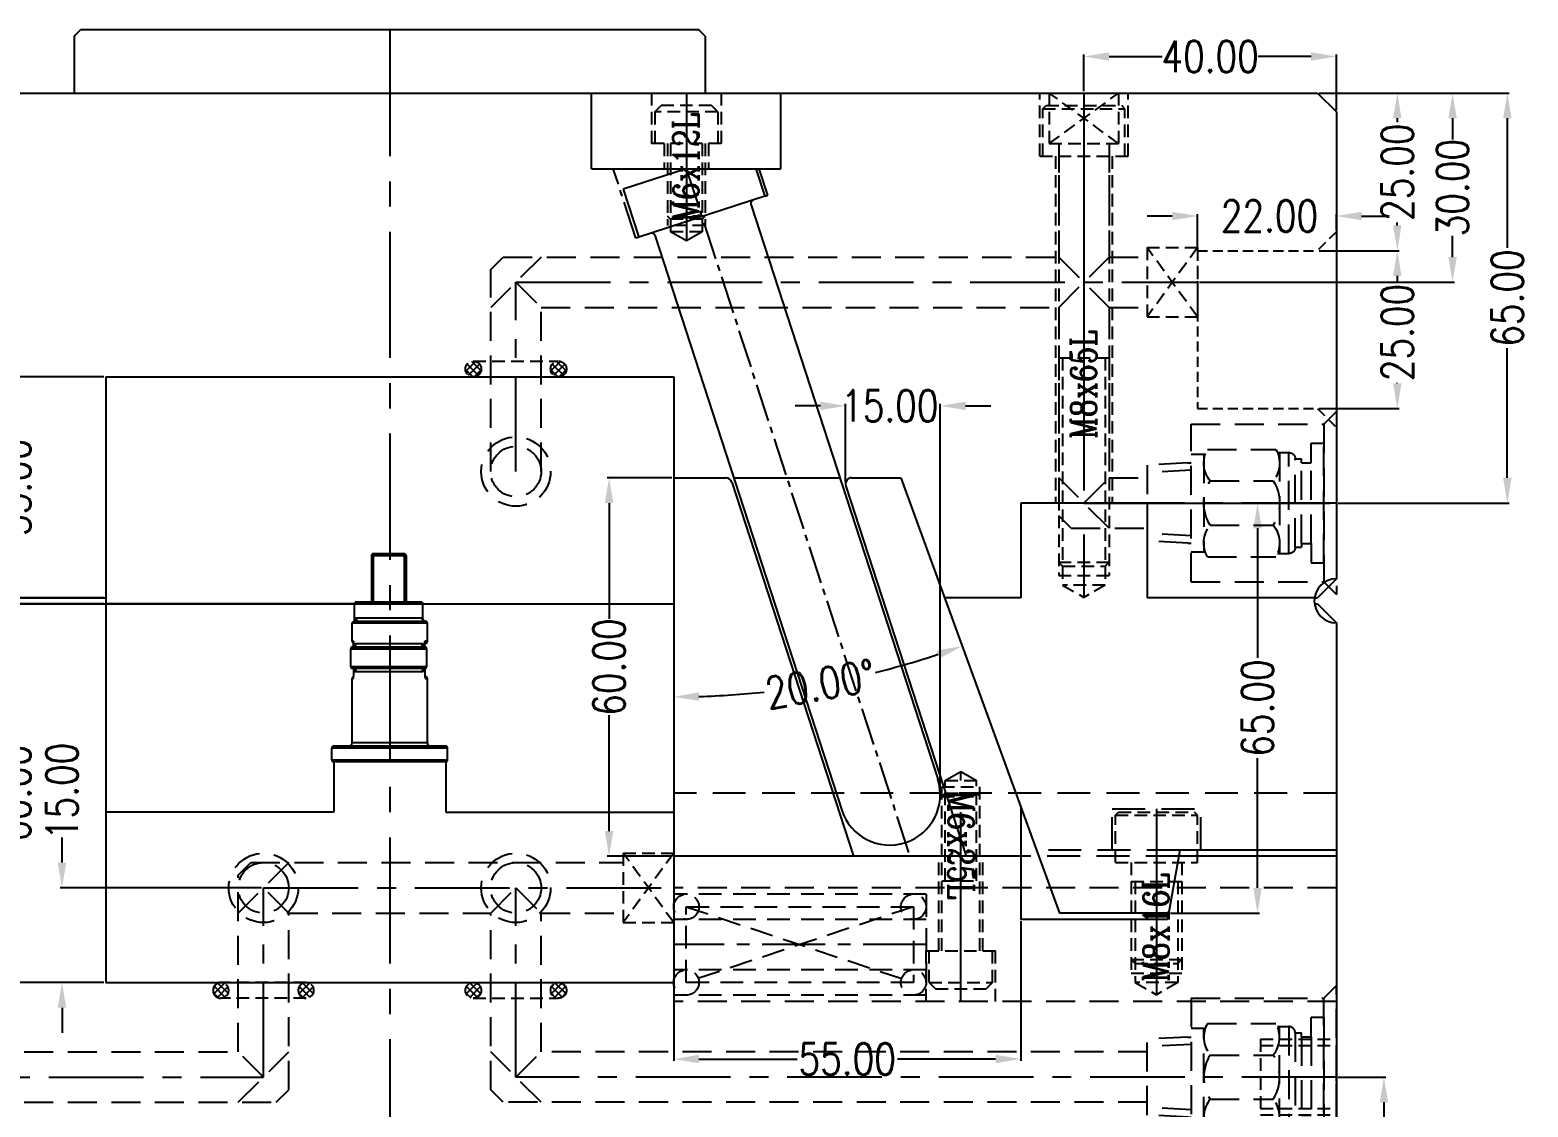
# Model space of a CAD drawing. Header units: millimetres. Extents: x 27300 to 28436, y -21252 to -20448.
# Drawn here: x 27826.7 to 28064, y -21059 to -20888.2 of the extents above; entities that cross this region are included whole.
import ezdxf

# ---------------------------------------------------------------- set-up
doc = ezdxf.new("R2010")
doc.units = ezdxf.units.MM
doc.header["$LTSCALE"] = 8
for name, pattern in [('CENTER', [2, 1.25, -0.25, 0.25, -0.25]), ('CENTER2', [1.125, 0.75, -0.125, 0.125, -0.125]), ('HIDDEN', [0.375, 0.25, -0.125])]:
    doc.linetypes.add(name, pattern=pattern)
doc.layers.get('DEFPOINTS').update_dxf_attribs({"color": 6})
for name, color, linetype in [('Cav-cor', 30, 'Continuous'), ('Layer3', 3, 'Continuous'), ('PIN', 5, 'Continuous'), ('PRODUCT', 1, 'Continuous'), ('SCREW', 52, 'HIDDEN'), ('SLIDE', 6, 'Continuous'), ('SPRING', 7, 'Continuous'), ('WT', 4, 'Continuous')]:
    doc.layers.add(name, color=color, linetype=linetype)
doc.layers.add('dim', color=3, linetype='Continuous', lineweight=15)
doc.styles.add('ROMANC', font='RomanC.ttf', dxfattribs={"width": 0.8, "height": 7})
doc.styles.get("Standard").update_dxf_attribs({"font": 'txt.shx', "width": 0.8, "bigfont": 'chineset.shx'})
doc.dimstyles.new('ISO-25', dxfattribs={"dimtxt": 5, "dimasz": 4, "dimexe": 0.3, "dimexo": 0.3, "dimtad": 0, "dimzin": 1, "dimdsep": 46, "dimtxsty": 'Standard', "dimcen": 0, "dimclrd": 3, "dimclre": 3, "dimclrt": 3, "dimazin": 0, "dimtfac": 1, "dimtofl": 0, "dimtmove": 0, "dimatfit": 0, "dimfxl": 0, "dimarcsym": 0})

# ---------------------------------------------------------------- blocks, each defined once
blk = doc.blocks.new('*D26361')
at = {"layer": 'DEFPOINTS', "color": 0}
for p in [(28030.66, -20923.23), (28043.32, -20923.23), (28030.66, -20948.23)]:
    blk.add_point(p, dxfattribs=at)
at = {"layer": 'dim', "color": 3, "lineweight": -2}
for p, q in [((28030.96, -20923.23), (28043.62, -20923.23)), ((28043.32, -20927.23), (28043.32, -20928.23)), ((28043.32, -20944.23), (28043.32, -20944.15)), ((28030.96, -20948.23), (28043.62, -20948.23))]:
    blk.add_line(p, q, dxfattribs=at)
at = {"layer": 'dim', "color": 3}
for points in [[(28043.98, -20927.23), (28042.65, -20927.23), (28043.32, -20923.23)], [(28042.65, -20944.23), (28043.98, -20944.23), (28043.32, -20948.23)]]:
    blk.add_solid(points, dxfattribs=at)
at = {"layer": 'dim', "color": 3, "insert": (28043.32, -20936.19), "char_height": 5, "attachment_point": 5, "rotation": 90}
blk.add_mtext('25.00', dxfattribs=at)
blk = doc.blocks.new('*D26362')
at = {"layer": 'DEFPOINTS', "color": 0}
for p in [(28033.66, -20917.73), (28033.66, -20920.23), (28011.66, -20923.23)]:
    blk.add_point(p, dxfattribs=at)
at = {"layer": 'dim', "color": 3, "lineweight": -2}
for p, q in [((28007.66, -20917.73), (28003.66, -20917.73)), ((28011.66, -20922.93), (28011.66, -20917.43)), ((28033.66, -20919.93), (28033.66, -20917.43)), ((28037.66, -20917.73), (28041.66, -20917.73))]:
    blk.add_line(p, q, dxfattribs=at)
at = {"layer": 'dim', "color": 3}
for points in [[(28007.66, -20918.4), (28007.66, -20917.07), (28011.66, -20917.73)], [(28037.66, -20917.07), (28037.66, -20918.4), (28033.66, -20917.73)]]:
    blk.add_solid(points, dxfattribs=at)
at = {"layer": 'dim', "color": 3, "insert": (28023.07, -20917.73), "char_height": 5, "attachment_point": 5}
blk.add_mtext('22.00', dxfattribs=at)
blk = doc.blocks.new('*D26369')
at = {"layer": 'DEFPOINTS', "color": 0}
for p in [(28030.66, -20898.23), (28043.32, -20898.23), (28030.66, -20923.23)]:
    blk.add_point(p, dxfattribs=at)
at = {"layer": 'dim', "color": 3, "lineweight": -2}
for p, q in [((28030.96, -20898.23), (28043.62, -20898.23)), ((28043.32, -20902.23), (28043.32, -20902.83)), ((28043.32, -20919.23), (28043.32, -20918.75)), ((28030.96, -20923.23), (28043.62, -20923.23))]:
    blk.add_line(p, q, dxfattribs=at)
at = {"layer": 'dim', "color": 3}
for points in [[(28043.98, -20902.23), (28042.65, -20902.23), (28043.32, -20898.23)], [(28042.65, -20919.23), (28043.98, -20919.23), (28043.32, -20923.23)]]:
    blk.add_solid(points, dxfattribs=at)
at = {"layer": 'dim', "color": 3, "insert": (28043.32, -20910.79), "char_height": 5, "attachment_point": 5, "rotation": 90}
blk.add_mtext('25.00', dxfattribs=at)
blk = doc.blocks.new('*D26497')
at = {"layer": 'DEFPOINTS', "color": 0}
for p in [(28003.66, -20963.23), (28021.17, -20963.23), (28007.07, -21028.23)]:
    blk.add_point(p, dxfattribs=at)
at = {"layer": 'dim', "color": 3, "lineweight": -2}
for p, q in [((28003.96, -20963.23), (28021.47, -20963.23)), ((28021.17, -20967.23), (28021.17, -20987.77)), ((28021.17, -21024.23), (28021.17, -21003.69)), ((28007.37, -21028.23), (28021.47, -21028.23))]:
    blk.add_line(p, q, dxfattribs=at)
at = {"layer": 'dim', "color": 3}
for points in [[(28021.84, -20967.23), (28020.5, -20967.23), (28021.17, -20963.23)], [(28020.5, -21024.23), (28021.84, -21024.23), (28021.17, -21028.23)]]:
    blk.add_solid(points, dxfattribs=at)
at = {"layer": 'dim', "color": 3, "insert": (28021.17, -20995.73), "char_height": 5, "attachment_point": 5, "rotation": 90}
blk.add_mtext('65.00', dxfattribs=at)
blk = doc.blocks.new('*D26499')
at = {"layer": 'DEFPOINTS', "color": 0}
for p in [(27928.66, -20943.23), (27964.66, -20959.23), (27947.62, -20992.61), (27989.78, -21028.23), (27928.66, -21039.23)]:
    blk.add_point(p, dxfattribs=at)
at = {"layer": 'dim', "color": 3, "lineweight": -2}
for start, end in [(283.8435, 288.2851), (271.7149, 276.1565)]:
    blk.add_arc((27928.66, -20860.32), 133.64, start, end, dxfattribs=at)
at = {"layer": 'dim', "color": 3}
for points in [[(27970.81, -20987.85), (27970.37, -20986.59), (27974.37, -20985.91)], [(27932.65, -20993.24), (27932.67, -20994.57), (27928.66, -20993.97)]]:
    blk.add_solid(points, dxfattribs=at)
at = {"layer": 'dim', "color": 3, "insert": (27951.87, -20991.94), "char_height": 5, "attachment_point": 5, "rotation": 10}
blk.add_mtext('20.00%%d', dxfattribs=at)
blk = doc.blocks.new('*D26507')
at = {"layer": 'DEFPOINTS', "color": 0}
for p in [(27918.42, -20959.23), (27928.66, -20959.23), (27928.66, -21019.23)]:
    blk.add_point(p, dxfattribs=at)
at = {"layer": 'dim', "color": 3, "lineweight": -2}
for p, q in [((27928.36, -20959.23), (27918.12, -20959.23)), ((27918.42, -20963.23), (27918.42, -20981.61)), ((27918.42, -21015.23), (27918.42, -20996.86)), ((27928.36, -21019.23), (27918.12, -21019.23))]:
    blk.add_line(p, q, dxfattribs=at)
at = {"layer": 'dim', "color": 3}
for points in [[(27919.09, -20963.23), (27917.75, -20963.23), (27918.42, -20959.23)], [(27917.75, -21015.23), (27919.09, -21015.23), (27918.42, -21019.23)]]:
    blk.add_solid(points, dxfattribs=at)
at = {"layer": 'dim', "color": 3, "insert": (27918.42, -20989.23), "char_height": 5, "attachment_point": 5, "rotation": 90}
blk.add_mtext('60.00', dxfattribs=at)
blk = doc.blocks.new('*D26513')
at = {"layer": 'DEFPOINTS', "color": 0}
for p in [(27838.66, -20943.23), (27824.26, -20978.23), (27838.66, -20978.23)]:
    blk.add_point(p, dxfattribs=at)
at = {"layer": 'dim', "color": 3, "lineweight": -2}
for p, q in [((27838.36, -20943.23), (27823.96, -20943.23)), ((27824.26, -20947.23), (27824.26, -20952.77)), ((27824.26, -20974.23), (27824.26, -20968.69)), ((27838.36, -20978.23), (27823.96, -20978.23))]:
    blk.add_line(p, q, dxfattribs=at)
at = {"layer": 'dim', "color": 3}
for points in [[(27824.93, -20947.23), (27823.59, -20947.23), (27824.26, -20943.23)], [(27823.59, -20974.23), (27824.93, -20974.23), (27824.26, -20978.23)]]:
    blk.add_solid(points, dxfattribs=at)
at = {"layer": 'dim', "color": 3, "insert": (27824.26, -20960.73), "char_height": 5, "attachment_point": 5, "rotation": 90}
blk.add_mtext('35.00', dxfattribs=at)
blk = doc.blocks.new('*D26514')
at = {"layer": 'DEFPOINTS', "color": 0}
for p in [(27824.26, -20979.23), (27838.66, -20979.23), (27838.66, -21039.23)]:
    blk.add_point(p, dxfattribs=at)
at = {"layer": 'dim', "color": 3, "lineweight": -2}
for p, q in [((27838.36, -20979.23), (27823.96, -20979.23)), ((27824.26, -20983.23), (27824.26, -21001.61)), ((27824.26, -21035.23), (27824.26, -21016.86)), ((27838.36, -21039.23), (27823.96, -21039.23))]:
    blk.add_line(p, q, dxfattribs=at)
at = {"layer": 'dim', "color": 3}
for points in [[(27824.93, -20983.23), (27823.59, -20983.23), (27824.26, -20979.23)], [(27823.59, -21035.23), (27824.93, -21035.23), (27824.26, -21039.23)]]:
    blk.add_solid(points, dxfattribs=at)
at = {"layer": 'dim', "color": 3, "insert": (27824.26, -21009.23), "char_height": 5, "attachment_point": 5, "rotation": 90}
blk.add_mtext('60.00', dxfattribs=at)
blk = doc.blocks.new('*D26526')
at = {"layer": 'DEFPOINTS', "color": 0}
for p in [(27955.9, -20947.82), (27955.9, -20960.23), (27970.9, -21009.44)]:
    blk.add_point(p, dxfattribs=at)
at = {"layer": 'dim', "color": 3, "lineweight": -2}
for p, q in [((27951.9, -20947.82), (27947.9, -20947.82)), ((27955.9, -20959.93), (27955.9, -20947.52)), ((27970.9, -21009.14), (27970.9, -20947.52)), ((27974.9, -20947.82), (27978.9, -20947.82))]:
    blk.add_line(p, q, dxfattribs=at)
at = {"layer": 'dim', "color": 3}
for points in [[(27951.9, -20948.49), (27951.9, -20947.16), (27955.9, -20947.82)], [(27974.9, -20947.16), (27974.9, -20948.49), (27970.9, -20947.82)]]:
    blk.add_solid(points, dxfattribs=at)
at = {"layer": 'dim', "color": 3, "insert": (27962.91, -20947.82), "char_height": 5, "attachment_point": 5}
blk.add_mtext('15.00', dxfattribs=at)
blk = doc.blocks.new('20160816.135540')
at = {"linetype": 'HIDDEN'}
for p, q in [((-4.8, 0.89), (-4.8, -7.11)), ((6.2, 0.89), (6.2, -7.11)), ((6.2, -7.11), (-4.8, -7.11)), ((-2.8, -7.11), (-2.8, -11.11)), ((4.2, -7.11), (4.2, -11.11))]:
    blk.add_line(p, q, dxfattribs=at)
at = {"layer": 'SCREW', "linetype": 'CENTER2', "ltscale": 5}
blk.add_line((0.7, 0.89), (0.7, -22.54), dxfattribs=at)
at = {"layer": 'SCREW'}
for p, q in [((-4.3, -2.11), (-3.3, -1.11)), ((5.7, -2.11), (-4.3, -2.11)), ((-4.3, -2.11), (-4.3, -7.11)), ((4.7, -1.11), (-3.3, -1.11)), ((5.7, -2.11), (5.7, -7.11)), ((-2.3, -7.11), (-2.3, -20.11)), ((-1.8, -7.11), (-1.8, -21.11)), ((3.2, -7.11), (3.2, -21.11)), ((3.7, -7.11), (3.7, -20.11)), ((3.7, -18.61), (-2.3, -18.61)), ((-1.8, -19.11), (-2.3, -18.61)), ((3.2, -19.11), (3.7, -18.61)), ((3.7, -20.11), (-2.3, -20.11)), ((3.2, -19.11), (-1.8, -19.11)), ((3.2, -21.11), (-1.8, -21.11))]:
    blk.add_line(p, q, dxfattribs=at)
at = {"layer": 'SCREW', "linetype": 'Continuous'}
for p, q in [((5.7, -2.11), (4.7, -1.11)), ((0.7, -22.54), (-1.8, -21.11)), ((3.2, -21.11), (0.7, -22.54))]:
    blk.add_line(p, q, dxfattribs=at)
at = {"layer": 'dim', "style": 'ROMANC', "width": 0.8}
blk.add_text('M6x12L', height=4.065, rotation=90, dxfattribs=at).set_placement((2.69, -19.51))
blk = doc.blocks.new('20160817.182441')
at = {"linetype": 'HIDDEN'}
for p, q in [((-3.5, 8), (-3.5, 23)), ((3.5, 8), (3.5, 23)), ((-5.5, 8), (5.5, 8)), ((-5.5, 0), (-5.5, 8)), ((5.5, 0), (5.5, 8))]:
    blk.add_line(p, q, dxfattribs=at)
at = {"layer": 'SCREW', "linetype": 'Continuous'}
for p, q in [((-2.5, 35), (0, 36.43)), ((0, 36.43), (2.5, 35)), ((-5, 3), (-4, 2))]:
    blk.add_line(p, q, dxfattribs=at)
at = {"layer": 'SCREW', "linetype": 'CENTER2', "ltscale": 5}
blk.add_line((0, 0), (0, 36.43), dxfattribs=at)
at = {"layer": 'SCREW'}
for p, q in [((-3, 34), (3, 34)), ((-3, 8), (-3, 34)), ((-2.5, 35), (2.5, 35)), ((-2.5, 19.12), (-2.5, 35)), ((2.5, 19.12), (2.5, 35)), ((3, 8), (3, 34)), ((-2.5, 33), (-3, 32.5)), ((-3, 32.5), (3, 32.5)), ((-2.5, 33), (2.5, 33)), ((2.5, 33), (3, 32.5)), ((-3, 19.12), (3, 19.12)), ((-5, 3), (-5, 8)), ((5, 3), (5, 8)), ((-5, 3), (5, 3)), ((5, 3), (4, 2)), ((-4, 2), (4, 2))]:
    blk.add_line(p, q, dxfattribs=at)
at = {"layer": 'dim', "style": 'ROMANC', "width": 0.8}
blk.add_text('M6x25L', height=4.065, rotation=270, dxfattribs=at).set_placement((-1.99, 33.4))
blk = doc.blocks.new('20160817.185832')
at = {"layer": 'SPRING', "color": 101, "linetype": 'HIDDEN', "ltscale": 1.8}
for p, q in [((-40, 8), (-40, -8)), ((0, 8), (-40, 8)), ((0, 8), (0, -8)), ((-38, -6), (-38, 6)), ((-38, 6), (-2, 6)), ((-38, 6), (-2, -6)), ((-2, 6), (-38, -6)), ((-2, 6), (-2, -6)), ((0, 4), (-40, 4)), ((0, -4), (-40, -4)), ((-2, -6), (-38, -6)), ((0, -8), (-40, -8))]:
    blk.add_line(p, q, dxfattribs=at)
at = {"layer": 'SPRING', "color": 101, "linetype": 'CENTER'}
blk.add_line((0, 0), (-40, 0), dxfattribs=at)
at = {"layer": 'SPRING', "color": 101, "linetype": 'HIDDEN', "ltscale": 1.8}
for centre in [(-38, 6), (-2, 6), (-38, -6), (-2, -6)]:
    blk.add_circle(centre, 2, dxfattribs=at)
blk = doc.blocks.new('20160817.185847')
at = {"linetype": 'HIDDEN', "ltscale": 2.3}
for p, q in [((105, 9), (0, 9)), ((0, 9), (0, -9)), ((105, -9), (0, -9))]:
    blk.add_line(p, q, dxfattribs=at)
blk = doc.blocks.new('20160817.190216')
at = {"layer": 'SCREW', "linetype": 'CENTER2', "ltscale": 10}
blk.add_line((0, 0), (0, -29.45), dxfattribs=at)
at = {"layer": 'SCREW'}
for p, q in [((-6.5, -1), (-6, -0.5)), ((-6.5, -1), (6.5, -1)), ((-6.5, -8.5), (-6.5, -1)), ((-6, -0.5), (6, -0.5)), ((6.5, -1), (6, -0.5)), ((6.5, -8.5), (6.5, -1)), ((-6.5, -8.5), (6.5, -8.5)), ((-4, -8.5), (-4, -26)), ((4, -8.5), (4, -26)), ((-4, -11.5), (4, -11.5)), ((-3.38, -11.5), (-3.38, -27.5)), ((3.38, -11.5), (3.38, -27.5)), ((-4, -23.88), (4, -23.88)), ((-3.38, -24.5), (-4, -23.88)), ((-4, -26), (4, -26)), ((-3.38, -24.5), (3.38, -24.5)), ((3.38, -24.5), (4, -23.88)), ((-3.38, -27.5), (0, -29.45)), ((3.38, -27.5), (-3.38, -27.5)), ((3.38, -27.5), (0, -29.45))]:
    blk.add_line(p, q, dxfattribs=at)
at = {"layer": 'SLIDE', "linetype": 'HIDDEN', "ltscale": 2.6}
for p, q in [((-7, -6.5), (-7, 0)), ((-7, 0), (7, 0)), ((7, -6.5), (7, 0))]:
    blk.add_line(p, q, dxfattribs=at)
at = {"layer": 'Layer3', "style": 'ROMANC', "width": 0.8}
blk.add_text('M8x16L', height=4.065, rotation=90, dxfattribs=at).set_placement((1.97, -27.42))
blk = doc.blocks.new('*D26659')
at = {"layer": 'DEFPOINTS', "color": 0}
for p in [(27928.66, -21019.23), (27983.66, -21029.23), (27928.66, -21051.37)]:
    blk.add_point(p, dxfattribs=at)
at = {"layer": 'dim', "color": 3, "lineweight": -2}
for p, q in [((27928.66, -21019.53), (27928.66, -21051.67)), ((27983.66, -21029.53), (27983.66, -21051.67)), ((27932.66, -21051.37), (27948.2, -21051.37)), ((27979.66, -21051.37), (27964.12, -21051.37))]:
    blk.add_line(p, q, dxfattribs=at)
at = {"layer": 'dim', "color": 3}
for points in [[(27932.66, -21050.7), (27932.66, -21052.04), (27928.66, -21051.37)], [(27979.66, -21052.04), (27979.66, -21050.7), (27983.66, -21051.37)]]:
    blk.add_solid(points, dxfattribs=at)
at = {"layer": 'dim', "color": 3, "insert": (27956.16, -21051.37), "char_height": 5, "attachment_point": 5}
blk.add_mtext('55.00', dxfattribs=at)
blk = doc.blocks.new('20150513.114552')
at = {"layer": 'WT', "color": 125, "linetype": 'HIDDEN'}
for p, q in [((-12, 6), (0, 6)), ((-12, 6), (-12, -6)), ((-12, 5), (0, 5)), ((0, -6), (0, 6)), ((-12, -5), (0, -5)), ((-12, -6), (0, -6))]:
    blk.add_line(p, q, dxfattribs=at)
blk = doc.blocks.new('20150513.134757')
at = {"layer": 'WT', "linetype": 'HIDDEN'}
h = blk.add_hatch(dxfattribs=at)
h.set_pattern_fill('ANSI37', color=125, scale=0.25, angle=180, style=0)
h.set_pattern_definition([(135, (36119.48756, -17509.4995), (0.561266008, 0.561266008), []), (45, (36119.48756, -17509.4995), (0.561266008, -0.561266008), [])])
h.paths.add_polyline_path([(-8, 1.25, -1), (-5.5, 1.25, -1)])
h.paths.add_polyline_path([(5.5, 1.25, -1), (8, 1.25, -1)])
at = {"layer": 'WT', "color": 125, "linetype": 'HIDDEN'}
for p, q in [((-6.75, 2.5), (6.75, 2.5)), ((-6.75, 0), (6.75, 0))]:
    blk.add_line(p, q, dxfattribs=at)
for centre in [(-6.75, 1.25), (6.75, 1.25)]:
    blk.add_circle(centre, 1.25, dxfattribs=at)
blk = doc.blocks.new('20150513.114825')
at = {"layer": 'WT', "color": 125, "linetype": 'HIDDEN'}
for p, q in [((-5.5, 8), (5.5, 8)), ((5.5, 8), (-5.5, 0)), ((-5.5, 8), (5.5, 0)), ((-5.5, 0), (-5.5, 8)), ((5.5, 0), (5.5, 8)), ((-5.5, 0), (5.5, 0))]:
    blk.add_line(p, q, dxfattribs=at)
blk = doc.blocks.new('*D27039')
at = {"layer": 'DEFPOINTS', "color": 0}
for p in [(27863.66, -21024.23), (27831.74, -21039.23), (27838.66, -21039.23)]:
    blk.add_point(p, dxfattribs=at)
at = {"layer": 'dim', "color": 3, "lineweight": -2}
for p, q in [((27831.74, -21020.23), (27831.74, -21016.23)), ((27863.36, -21024.23), (27831.44, -21024.23)), ((27838.36, -21039.23), (27831.44, -21039.23)), ((27831.74, -21043.23), (27831.74, -21047.23))]:
    blk.add_line(p, q, dxfattribs=at)
at = {"layer": 'dim', "color": 3}
for points in [[(27831.07, -21020.23), (27832.41, -21020.23), (27831.74, -21024.23)], [(27832.41, -21043.23), (27831.07, -21043.23), (27831.74, -21039.23)]]:
    blk.add_solid(points, dxfattribs=at)
at = {"layer": 'dim', "color": 3, "insert": (27831.74, -21008.94), "char_height": 5, "attachment_point": 5, "rotation": 90}
blk.add_mtext('15.00', dxfattribs=at)
blk = doc.blocks.new('*D27040')
at = {"layer": 'DEFPOINTS', "color": 0}
for p in [(28033.66, -21054.23), (28041.2, -21054.23), (28030.66, -21089.23)]:
    blk.add_point(p, dxfattribs=at)
at = {"layer": 'dim', "color": 3, "lineweight": -2}
for p, q in [((28033.96, -21054.23), (28041.5, -21054.23)), ((28041.2, -21058.23), (28041.2, -21063.77)), ((28041.2, -21085.23), (28041.2, -21079.69)), ((28030.96, -21089.23), (28041.5, -21089.23))]:
    blk.add_line(p, q, dxfattribs=at)
at = {"layer": 'dim', "color": 3}
for points in [[(28041.87, -21058.23), (28040.53, -21058.23), (28041.2, -21054.23)], [(28040.53, -21085.23), (28041.87, -21085.23), (28041.2, -21089.23)]]:
    blk.add_solid(points, dxfattribs=at)
at = {"layer": 'dim', "color": 3, "insert": (28041.2, -21071.73), "char_height": 5, "attachment_point": 5, "rotation": 90}
blk.add_mtext('35.00', dxfattribs=at)
blk = doc.blocks.new('20160903.151524')
at = {"layer": 'WT', "color": 125, "linetype": 'HIDDEN', "ltscale": 2.3}
for p, q in [((-6.35, 23.56), (-6.01, 30)), ((-6.01, 30), (6.01, 30)), ((-5.19, 23), (-4.82, 30)), ((5.19, 23), (4.82, 30)), ((6.35, 23.56), (6.01, 30)), ((12.5, 23), (-12.5, 23)), ((-12.5, 23), (-12.5, 2)), ((-7.75, 23), (-7.75, 20.77)), ((-6.35, 23.56), (-6.35, 23)), ((6.35, 23.56), (6.35, 23)), ((7.75, 23), (7.75, 20.77)), ((12.5, 23), (12.5, 2)), ((-8.5, 20.43), (-8.5, 9.57)), ((-7.75, 21), (7.75, 21)), ((-3.5, 20.01), (-3.5, 9.99)), ((3.5, 20.01), (3.5, 9.99)), ((8.5, 20.43), (8.5, 9.57)), ((-8, 9.33), (-8, 7.51)), ((-8, 9), (8, 9)), ((8, 7.51), (-8, 7.51)), ((8, 9.33), (8, 7.51)), ((7, 6.51), (-7, 6.51)), ((-7, 6.51), (-7, 5.51)), ((-6.4, 5.51), (-7, 5.51)), ((-6.4, 5.51), (-7, 5.51)), ((6.4, 5.51), (-6.4, 5.51)), ((-6.4, 5.51), (-6.4, 4.01)), ((6.4, 5.51), (6.4, 4.01)), ((6.4, 5.51), (7, 5.51)), ((6.4, 5.51), (7, 5.51)), ((7, 6.51), (7, 5.51)), ((-9.5, 4.01), (-9.5, 2)), ((-6.4, 4.01), (-9.5, 4.01)), ((6.4, 4.01), (-6.4, 4.01)), ((6.4, 4.01), (9.5, 4.01)), ((9.5, 4.01), (9.5, 2)), ((-12.5, 2), (-14.5, 0)), ((-14.5, 0), (14.5, 0)), ((-12.5, 2), (12.5, 2)), ((9.5, 2), (-9.5, 2)), ((12.5, 2), (14.5, 0))]:
    blk.add_line(p, q, dxfattribs=at)
at = {"layer": 'WT', "color": 125, "linetype": 'CENTER', "ltscale": 1.5}
blk.add_line((0, 0), (0, 30), dxfattribs=at)
at = {"layer": 'WT', "color": 125, "linetype": 'HIDDEN', "ltscale": 2.3}
for centre, radius, start, end in [((-6.32, 16.53), 4.47, 50.9817, 119.248), ((0, 14.34), 6.66, 58.3016, 121.6984), ((6.32, 16.53), 4.47, 60.752, 129.0183), ((-6.32, 13.47), 4.47, 240.752, 309.0183), ((0, 15.66), 6.66, 238.3016, 301.6984), ((6.32, 13.47), 4.47, 230.9817, 299.248), ((-7, 7.51), 1, 180, 270), ((7, 7.51), 1, 270, 0)]:
    blk.add_arc(centre, radius, start, end, dxfattribs=at)
blk = doc.blocks.new('*D27154')
at = {"layer": 'DEFPOINTS', "color": 0}
for p in [(28030.66, -20898.23), (28060.75, -20898.23), (28033.66, -20963.23)]:
    blk.add_point(p, dxfattribs=at)
at = {"layer": 'dim', "color": 3, "lineweight": -2}
for p, q in [((28030.96, -20898.23), (28061.05, -20898.23)), ((28060.75, -20902.23), (28060.75, -20922.77)), ((28060.75, -20959.23), (28060.75, -20938.69)), ((28033.96, -20963.23), (28061.05, -20963.23))]:
    blk.add_line(p, q, dxfattribs=at)
at = {"layer": 'dim', "color": 3}
for points in [[(28061.42, -20902.23), (28060.08, -20902.23), (28060.75, -20898.23)], [(28060.08, -20959.23), (28061.42, -20959.23), (28060.75, -20963.23)]]:
    blk.add_solid(points, dxfattribs=at)
at = {"layer": 'dim', "color": 3, "insert": (28060.75, -20930.73), "char_height": 5, "attachment_point": 5, "rotation": 90}
blk.add_mtext('65.00', dxfattribs=at)
blk = doc.blocks.new('*D27155')
at = {"layer": 'DEFPOINTS', "color": 0}
for p in [(28030.66, -20898.23), (28052.07, -20898.23), (28011.66, -20928.23)]:
    blk.add_point(p, dxfattribs=at)
at = {"layer": 'dim', "color": 3, "lineweight": -2}
for p, q in [((28030.96, -20898.23), (28052.37, -20898.23)), ((28052.07, -20902.23), (28052.07, -20905.61)), ((28052.07, -20924.23), (28052.07, -20920.86)), ((28011.96, -20928.23), (28052.37, -20928.23))]:
    blk.add_line(p, q, dxfattribs=at)
at = {"layer": 'dim', "color": 3}
for points in [[(28052.74, -20902.23), (28051.41, -20902.23), (28052.07, -20898.23)], [(28051.41, -20924.23), (28052.74, -20924.23), (28052.07, -20928.23)]]:
    blk.add_solid(points, dxfattribs=at)
at = {"layer": 'dim', "color": 3, "insert": (28052.07, -20913.23), "char_height": 5, "attachment_point": 5, "rotation": 90}
blk.add_mtext('30.00', dxfattribs=at)
blk = doc.blocks.new('*D27156')
at = {"layer": 'DEFPOINTS', "color": 0}
for p in [(27993.66, -20892.44), (27993.66, -20898.23), (28033.66, -20901.23)]:
    blk.add_point(p, dxfattribs=at)
at = {"layer": 'dim', "color": 3, "lineweight": -2}
for p, q in [((27993.66, -20897.93), (27993.66, -20892.14)), ((27997.66, -20892.44), (28006.04, -20892.44)), ((28029.66, -20892.44), (28021.29, -20892.44)), ((28033.66, -20900.93), (28033.66, -20892.14))]:
    blk.add_line(p, q, dxfattribs=at)
at = {"layer": 'dim', "color": 3}
for points in [[(27997.66, -20891.77), (27997.66, -20893.1), (27993.66, -20892.44)], [(28029.66, -20893.1), (28029.66, -20891.77), (28033.66, -20892.44)]]:
    blk.add_solid(points, dxfattribs=at)
at = {"layer": 'dim', "color": 3, "insert": (28013.66, -20892.44), "char_height": 5, "attachment_point": 5}
blk.add_mtext('40.00', dxfattribs=at)

msp = doc.modelspace()

# ---------------------------------------------------------------- linework, layer by layer
at = {"linetype": 'Continuous'}
for p, q in [((27833.661, -20889.231), (27834.661, -20888.231)), ((27932.661, -20888.231), (27834.661, -20888.231)), ((27933.661, -20889.231), (27932.661, -20888.231)), ((27833.661, -20889.231), (27833.661, -20898.231)), ((27933.661, -20889.231), (27933.661, -20898.231)), ((27736.661, -20898.231), (28030.661, -20898.231)), ((27915.661, -20910.231), (27915.661, -20898.231)), ((27945.661, -20910.231), (27945.661, -20898.231)), ((27945.661, -20910.231), (27945.661, -20898.231)), ((28030.661, -20898.231), (28033.661, -20901.231)), ((28033.661, -20901.231), (28033.661, -20975.231)), ((27915.661, -20910.231), (27945.661, -20910.231)), ((28033.661, -20975.231), (28030.661, -20978.231)), ((27781.661, -20978.231), (27838.661, -20978.231)), ((28030.197, -20978.231), (28030.661, -20978.231)), ((27781.661, -20979.231), (27838.661, -20979.231)), ((28030.197, -20979.231), (28030.661, -20979.231)), ((28030.661, -20979.231), (28033.661, -20982.231)), ((28033.661, -20982.231), (28033.661, -21086.231)), ((28008.837, -21018.231), (28006.898, -21029.231)), ((27983.661, -21019.231), (27983.661, -21029.231)), ((28006.898, -21029.231), (27983.661, -21029.231))]:
    msp.add_line(p, q, dxfattribs=at)
at = {"linetype": 'CENTER', "ltscale": 2}
msp.add_line((27883.661, -20888.231), (27883.661, -21224.231), dxfattribs=at)
at = {"linetype": 'HIDDEN'}
for p, q in [((27986.661, -20908.231), (27986.661, -20898.231)), ((28000.661, -20908.231), (28000.661, -20898.231)), ((27986.661, -20908.231), (28000.661, -20908.231)), ((27989.161, -20908.231), (27989.161, -20963.231)), ((27998.161, -20908.231), (27998.161, -20963.231))]:
    msp.add_line(p, q, dxfattribs=at)
at = {"color": 8, "linetype": 'HIDDEN', "ltscale": 0.8}
for p, q in [((28033.661, -20920.231), (28030.661, -20923.231)), ((28011.661, -20923.231), (28030.661, -20923.231)), ((28011.661, -20923.231), (28011.661, -20948.231)), ((28011.661, -20948.231), (28030.661, -20948.231)), ((28030.661, -20948.231), (28033.661, -20951.231))]:
    msp.add_line(p, q, dxfattribs=at)
at = {"layer": 'Cav-cor', "color": 241}
for p, q in [((27838.661, -20943.231), (27928.661, -20943.231)), ((27838.661, -20943.231), (27838.661, -21039.231)), ((27928.661, -20943.231), (27928.661, -21039.231)), ((27838.661, -20979.231), (27928.661, -20979.231)), ((27838.661, -21039.231), (27928.661, -21039.231))]:
    msp.add_line(p, q, dxfattribs=at)
at = {"layer": 'PIN', "linetype": 'CENTER2'}
for p, q in [((27922.672, -20921.238), (27919.095, -20910.231)), ((27930.661, -20910.231), (27966.077, -21019.231)), ((27943.595, -20914.44), (27942.227, -20910.231)), ((27943.119, -20914.595), (27943.595, -20914.44)), ((27923.147, -20921.084), (27922.672, -20921.238))]:
    msp.add_line(p, q, dxfattribs=at)
at = {"layer": 'PIN'}
for p, q in [((27930.661, -20910.231), (27920.675, -20913.475)), ((27941.701, -20910.231), (27943.119, -20914.595)), ((27920.675, -20913.475), (27923.147, -20921.084)), ((27943.119, -20914.595), (27923.147, -20921.084)), ((27940.896, -20915.843), (27970.504, -21006.967)), ((27925.679, -20920.787), (27955.288, -21011.912))]:
    msp.add_line(p, q, dxfattribs=at)
for centre, radius, start, end in [((27941.372, -20915.688), 0.5, 108, 198), ((27925.204, -20920.941), 0.5, 18, 108), ((27962.896, -21009.439), 8, 198, 18)]:
    msp.add_arc(centre, radius, start, end, dxfattribs=at)
at = {"layer": 'PRODUCT'}
for p, q in [((27880.754, -20971.581), (27880.754, -20978.925)), ((27886.262, -20971.581), (27880.754, -20971.581)), ((27885.956, -20971.275), (27881.06, -20971.275)), ((27881.066, -20971.581), (27881.066, -20978.925)), ((27885.95, -20971.581), (27885.95, -20978.925)), ((27886.262, -20971.581), (27886.262, -20978.925)), ((27878.102, -20981.736), (27878.102, -20979.231)), ((27888.914, -20979.231), (27878.102, -20979.231)), ((27888.608, -20978.925), (27878.408, -20978.925)), ((27888.914, -20981.533), (27888.914, -20979.231)), ((27889.628, -20982.291), (27877.694, -20982.291)), ((27877.694, -20985.147), (27877.694, -20982.291)), ((27889.322, -20981.985), (27878.05, -20981.985)), ((27878.102, -20981.738), (27878.102, -20981.735)), ((27888.81, -20981.475), (27878.521, -20981.475)), ((27889.628, -20985.147), (27889.628, -20982.291)), ((27877.931, -20985.147), (27877.694, -20985.147)), ((27877.931, -20985.147), (27877.931, -20985.453)), ((27877.964, -20985.453), (27877.931, -20985.453)), ((27877.95, -20986.041), (27877.95, -20985.453)), ((27877.964, -20985.453), (27877.964, -20985.869)), ((27888.757, -20985.555), (27878.339, -20985.555)), ((27889.203, -20985.869), (27889.203, -20985.147)), ((27889.628, -20985.147), (27889.203, -20985.147)), ((27889.225, -20986.065), (27889.225, -20985.429)), ((27889.26, -20985.453), (27889.322, -20985.453)), ((27889.526, -20986.371), (27877.49, -20986.371)), ((27877.49, -20989.125), (27877.49, -20986.371)), ((27889.244, -20986.065), (27877.796, -20986.065)), ((27877.951, -20986.057), (27877.951, -20986.057)), ((27889.526, -20989.125), (27889.526, -20986.371)), ((27877.49, -20989.125), (27889.526, -20989.125)), ((27877.796, -20989.431), (27889.22, -20989.431)), ((27877.931, -20989.52), (27877.931, -20990.668)), ((27878.339, -20989.941), (27888.757, -20989.941)), ((27889.244, -20989.52), (27889.244, -20990.668)), ((27877.694, -20991.063), (27877.888, -20991.063)), ((27877.694, -21001.263), (27877.694, -20991.063)), ((27889.322, -20990.757), (27889.26, -20990.757)), ((27889.299, -20991.063), (27889.628, -20991.063)), ((27889.628, -21001.263), (27889.628, -20991.063)), ((27892.841, -21002.079), (27874.481, -21002.079)), ((27874.481, -21003.915), (27874.481, -21002.079)), ((27892.535, -21001.773), (27874.787, -21001.773)), ((27889.628, -21001.263), (27877.694, -21001.263)), ((27892.841, -21003.915), (27892.841, -21002.079)), ((27874.481, -21003.915), (27892.841, -21003.915)), ((27874.787, -21004.221), (27892.535, -21004.221))]:
    msp.add_line(p, q, dxfattribs=at)
for centre, radius, start, end in [((27881.06, -20971.581), 0.306, 90, 180), ((27885.956, -20971.581), 0.306, 0, 90), ((27878.408, -20979.231), 0.306, 90, 180), ((27888.608, -20979.231), 0.306, 0, 90), ((27878, -20982.291), 0.306, 104.68835, 180), ((27889.322, -20982.291), 0.306, 0, 90), ((27878, -20985.147), 0.306, 180, 256.88887), ((27889.322, -20985.147), 0.306, 270, 0), ((27877.796, -20986.371), 0.306, 90, 180), ((27889.22, -20986.371), 0.306, 0, 90), ((27877.796, -20989.125), 0.306, 180, 270), ((27889.22, -20989.125), 0.306, 270, 0), ((27878, -20991.063), 0.306, 103.54808, 180), ((27889.322, -20991.063), 0.306, 0, 90), ((27874.787, -21002.079), 0.306, 90, 180), ((27877.184, -21001.263), 0.51, 270.00002, 0), ((27890.138, -21001.263), 0.51, 180, 269.99999), ((27892.535, -21002.079), 0.306, 0, 90), ((27874.787, -21003.915), 0.306, 180, 270), ((27892.535, -21003.915), 0.306, 270, 0)]:
    msp.add_arc(centre, radius, start, end, dxfattribs=at)
for points, start_tangent, end_tangent in [([(27881.136, -20971.354), (27881.129, -20971.364), (27881.083, -20971.464), (27881.066, -20971.581)], (-0.6060338, -0.7954389), (-0.0000001, -1)), ([(27881.279, -20971.275), (27881.197, -20971.298), (27881.136, -20971.354)], (-1, 0), (-0.6060338, -0.7954389)), ([(27885.738, -20971.275), (27885.819, -20971.298), (27885.88, -20971.354)], (1, 0), (0.6060376, -0.795436)), ([(27885.88, -20971.354), (27885.888, -20971.364), (27885.934, -20971.464), (27885.95, -20971.581)], (0.6060376, -0.795436), (0, -1)), ([(27878.05, -20981.985), (27877.988, -20981.986), (27877.945, -20981.99), (27877.922, -20981.995)], (-1, -0.0000029), (-0.9672459, -0.2538412)), ([(27877.922, -20981.995), (27877.944, -20981.986)], (0.8102698, 0.586057), (0.9146339, 0.4042832)), ([(27877.944, -20981.986), (27878.002, -20981.943)], (0.9146339, 0.4042832), (0.7016656, 0.7125064)), ([(27878.002, -20981.943), (27878.06, -20981.871), (27878.091, -20981.801), (27878.101, -20981.752), (27878.102, -20981.738)], (0.7016656, 0.7125064), (0.0310408, 0.9995181)), ([(27878.05, -20981.985), (27878.196, -20981.96), (27878.327, -20981.887), (27878.431, -20981.775), (27878.498, -20981.632), (27878.521, -20981.475)], (1, 0), (0, 1)), ([(27878.521, -20981.475), (27878.421, -20981.479), (27878.341, -20981.489), (27878.277, -20981.504), (27878.227, -20981.523), (27878.188, -20981.546), (27878.159, -20981.571), (27878.137, -20981.598), (27878.122, -20981.626), (27878.112, -20981.654), (27878.106, -20981.683), (27878.103, -20981.712), (27878.102, -20981.735)], (-1, -0.0000096), (0.0001513, -1)), ([(27888.914, -20981.533), (27888.914, -20981.527), (27888.907, -20981.506), (27888.89, -20981.49), (27888.858, -20981.479), (27888.81, -20981.475)], (-0.0037374, 0.999993), (-1, 0.0000279)), ([(27888.834, -20981.632), (27888.81, -20981.475)], (-0.3032946, 0.9528968), (0, 1)), ([(27889.31, -20981.985), (27889.155, -20981.96), (27889.016, -20981.887), (27888.905, -20981.775), (27888.834, -20981.632)], (-1, 0), (-0.3032946, 0.9528968)), ([(27888.914, -20981.533), (27888.932, -20981.659), (27889.011, -20981.815), (27889.125, -20981.921), (27889.227, -20981.969)], (0.0051627, -0.9999867), (0.9515106, -0.3076158)), ([(27889.227, -20981.969), (27889.291, -20981.983), (27889.31, -20981.985)], (0.9515106, -0.3076158), (0.9995985, -0.0283353)), ([(27877.884, -20986.065), (27878.025, -20986.04), (27878.151, -20985.967), (27878.252, -20985.855), (27878.317, -20985.712), (27878.339, -20985.555)], (0.9999995, 0.0010103), (0.0000002, 1)), ([(27877.912, -20985.233), (27877.9, -20985.27), (27877.896, -20985.304), (27877.898, -20985.335)], (-0.3764001, -0.9264572), (0.1722926, -0.9850458)), ([(27877.934, -20985.376), (27877.898, -20985.335)], (-0.5931922, 0.8050609), (-0.7339436, 0.6792104)), ([(27877.898, -20985.335), (27877.904, -20985.362)], (0.1721851, -0.9850646), (0.260792, -0.965395)), ([(27877.904, -20985.362), (27877.912, -20985.386), (27877.923, -20985.407), (27877.931, -20985.418)], (0.260792, -0.965395), (0.6381865, -0.7698818)), ([(27877.931, -20985.195), (27877.912, -20985.233)], (-0.4991109, -0.8665381), (-0.3764001, -0.9264572)), ([(27877.933, -20985.191), (27877.931, -20985.195)], (-0.509653, -0.8603801), (-0.4991109, -0.8665381)), ([(27877.964, -20985.869), (27877.951, -20986.019)], (-0.1475418, -0.9890558), (-0.0315393, -0.9995025)), ([(27877.959, -20986.033), (27877.969, -20985.986), (27877.964, -20985.869)], (0.2877748, 0.9576981), (-0.2165549, 0.9762704)), ([(27878.339, -20985.555), (27878.208, -20985.579), (27878.104, -20985.644), (27878.024, -20985.742), (27877.964, -20985.869)], (-1, -0.0002219), (-0.3438882, -0.9390106)), ([(27889.203, -20985.869), (27889.168, -20985.801), (27889.126, -20985.738), (27889.074, -20985.681), (27889.013, -20985.631), (27888.941, -20985.591), (27888.857, -20985.565), (27888.757, -20985.555)], (-0.4158621, 0.9094277), (-1, -0.0000652)), ([(27889.193, -20986.065), (27889.058, -20986.04), (27888.937, -20985.967), (27888.84, -20985.855), (27888.779, -20985.712), (27888.757, -20985.555)], (-0.9999996, 0.0009157), (0, 1)), ([(27889.206, -20986.061), (27889.191, -20985.986), (27889.203, -20985.869)], (-0.3243288, 0.9459444), (0.2666315, 0.9637986)), ([(27889.225, -20985.431), (27889.222, -20985.33), (27889.203, -20985.147)], (0.0001707, 1), (-0.1470809, 0.9891245)), ([(27889.308, -20985.335), (27889.295, -20985.279), (27889.261, -20985.216), (27889.203, -20985.147)], (-0.0474372, 0.9988742), (-0.6980318, 0.7160668)), ([(27889.224, -20986.065), (27889.217, -20985.962), (27889.203, -20985.869)], (-0.036257, 0.9993425), (-0.1826765, 0.9831731)), ([(27889.224, -20985.448), (27889.235, -20985.424)], (0.3930615, 0.9195122), (0.4758285, 0.8795381)), ([(27889.259, -20985.453), (27889.258, -20985.453), (27889.255, -20985.453), (27889.237, -20985.459), (27889.225, -20985.464)], (-0.9937793, -0.1113674), (-0.8579621, -0.513713)), ([(27889.235, -20985.424), (27889.308, -20985.335)], (0.4758286, 0.8795381), (0.7617613, 0.6478577)), ([(27889.26, -20985.453), (27889.284, -20985.447), (27889.298, -20985.43)], (1, 0.0002155), (0.4658944, 0.8848403)), ([(27889.298, -20985.43), (27889.306, -20985.405), (27889.308, -20985.373), (27889.308, -20985.335)], (0.4658944, 0.8848403), (-0.0442723, 0.9990195)), ([(27877.884, -20986.065), (27877.896, -20986.064), (27877.925, -20986.055), (27877.952, -20986.039), (27877.959, -20986.032)], (0.9999855, -0.0053847), (0.7056283, 0.7085822)), ([(27877.951, -20986.019), (27877.95, -20986.04)], (-0.0315393, -0.9995025), (-0.0179819, -0.9998383)), ([(27889.2, -20986.063), (27889.203, -20986.065)], (0.8439713, -0.5363884), (0.8633489, -0.5046075)), ([(27889.209, -20986.068), (27889.206, -20986.061)], (-0.348401, 0.9373456), (-0.3243288, 0.9459444)), ([(27877.947, -20989.452), (27877.922, -20989.439), (27877.896, -20989.432), (27877.884, -20989.431)], (-0.8390313, 0.5440832), (-0.9997942, 0.0202868)), ([(27877.884, -20989.431), (27878.025, -20989.456), (27878.151, -20989.528), (27878.252, -20989.641), (27878.317, -20989.783), (27878.339, -20989.941)], (0.9999994, -0.00107), (0, -1)), ([(27877.93, -20989.443), (27877.93, -20989.453)], (0.0432084, -0.9990661), (0.0375267, -0.9992956)), ([(27877.93, -20989.453), (27877.931, -20989.52)], (0.0375267, -0.9992956), (-0.0000378, -1)), ([(27877.931, -20989.52), (27877.951, -20989.591), (27877.976, -20989.659), (27878.006, -20989.722), (27878.042, -20989.78), (27878.084, -20989.831), (27878.133, -20989.875), (27878.191, -20989.909), (27878.259, -20989.932), (27878.339, -20989.941)], (0.2379658, -0.9712735), (1, 0.0000766)), ([(27877.963, -20989.463), (27877.965, -20989.468), (27877.962, -20989.465), (27877.947, -20989.452)], (0.5110588, -0.8595457), (-0.8390313, 0.5440832)), ([(27889.193, -20989.431), (27889.058, -20989.456), (27888.937, -20989.528), (27888.84, -20989.641), (27888.779, -20989.783), (27888.757, -20989.941)], (-0.9999999, -0.0004765), (0.0000001, -1)), ([(27888.757, -20989.941), (27888.852, -20989.932), (27888.932, -20989.908), (27889.002, -20989.872), (27889.062, -20989.827), (27889.112, -20989.774), (27889.155, -20989.716), (27889.19, -20989.654), (27889.22, -20989.589), (27889.244, -20989.52)], (1, -0.0000707), (0.295962, 0.9551997)), ([(27889.202, -20989.431), (27889.2, -20989.432)], (-0.901695, -0.4323727), (-0.8304228, -0.5571338)), ([(27889.244, -20989.52), (27889.245, -20989.474), (27889.246, -20989.431)], (-0.0000165, 1), (0.0407829, 0.999168)), ([(27877.888, -20991.063), (27877.888, -20991.023), (27877.889, -20990.982), (27877.891, -20990.942), (27877.894, -20990.904), (27877.899, -20990.871), (27877.906, -20990.84)], (0.0000444, 1), (0.2939643, 0.9558164)), ([(27877.888, -20991.063), (27877.903, -20991.005), (27877.913, -20990.947)], (0.2977229, 0.9546523), (0.1465537, 0.9892027)), ([(27877.906, -20990.84), (27877.917, -20990.813), (27877.927, -20990.797)], (0.2939643, 0.9558164), (0.587023, 0.8095703)), ([(27877.913, -20990.947), (27877.915, -20990.931), (27877.924, -20990.846), (27877.93, -20990.757)], (0.1465537, 0.9892027), (0.0376014, 0.9992928)), ([(27877.93, -20990.757), (27877.931, -20990.713), (27877.931, -20990.668)], (0.0376014, 0.9992928), (-0.0000061, 1)), ([(27889.244, -20990.668), (27889.247, -20990.772), (27889.255, -20990.865), (27889.26, -20990.903)], (0.0000559, -1), (0.1464519, -0.9892178)), ([(27889.246, -20990.754), (27889.257, -20990.756)], (0.9648674, -0.2627374), (0.985657, -0.1687607)), ([(27889.257, -20990.756), (27889.258, -20990.757), (27889.259, -20990.757)], (0.9856571, -0.1687607), (0.987095, -0.1601358)), ([(27889.26, -20990.757), (27889.279, -20990.761), (27889.293, -20990.771), (27889.301, -20990.786)], (1, 0.0000844), (0.3497938, -0.9368267)), ([(27889.26, -20990.903), (27889.267, -20990.945), (27889.282, -20991.012), (27889.299, -20991.063)], (0.1464519, -0.9892178), (0.3754313, -0.9268502)), ([(27889.306, -20990.805), (27889.308, -20990.827), (27889.308, -20990.852), (27889.307, -20990.879), (27889.306, -20990.907), (27889.304, -20990.938), (27889.302, -20990.97), (27889.3, -20991.003), (27889.3, -20991.034), (27889.299, -20991.063)], (0.1596063, -0.9871807), (0.0000544, -1)), ([(27889.301, -20990.786), (27889.306, -20990.805)], (0.3497938, -0.9368267), (0.1596063, -0.9871807))]:
    msp.add_spline(points, degree=3, dxfattribs=dict(at, start_tangent=start_tangent, end_tangent=end_tangent))
at = {"layer": 'SCREW'}
for p, q in [((27987.161, -20900.731), (27987.661, -20900.231)), ((27987.661, -20900.231), (27999.661, -20900.231)), ((28000.161, -20900.731), (27999.661, -20900.231)), ((27987.161, -20900.731), (28000.161, -20900.731)), ((27987.161, -20908.231), (27987.161, -20900.731)), ((28000.161, -20908.231), (28000.161, -20900.731)), ((27989.661, -20908.231), (27989.661, -20974.731)), ((27997.661, -20908.231), (27997.661, -20974.731)), ((27989.661, -20940.231), (27997.661, -20940.231)), ((27990.286, -20940.231), (27990.286, -20976.231)), ((27997.036, -20940.231), (27997.036, -20976.231)), ((27989.661, -20972.606), (27997.661, -20972.606)), ((27990.286, -20973.231), (27989.661, -20972.606)), ((27990.286, -20973.231), (27997.036, -20973.231)), ((27997.036, -20973.231), (27997.661, -20972.606)), ((27989.661, -20974.731), (27997.661, -20974.731)), ((27990.286, -20976.231), (27993.661, -20978.179)), ((27997.036, -20976.231), (27990.286, -20976.231)), ((27997.036, -20976.231), (27993.661, -20978.179))]:
    msp.add_line(p, q, dxfattribs=at)
at = {"layer": 'SCREW', "linetype": 'CENTER2', "ltscale": 10}
msp.add_line((27993.661, -20898.231), (27993.661, -20978.179), dxfattribs=at)
at = {"layer": 'SLIDE'}
for p, q in [((27928.661, -20959.231), (27936.918, -20959.231)), ((27938.17, -20959.231), (27954.994, -20959.231)), ((27956.896, -20959.231), (27964.661, -20959.231)), ((27964.661, -20959.231), (27989.775, -21028.231)), ((27937.869, -20959.922), (27957.14, -21019.231)), ((27955.945, -20960.54), (27975.015, -21019.231)), ((27983.661, -20963.231), (27983.661, -20978.231)), ((28003.661, -20963.231), (27983.661, -20963.231)), ((28003.661, -20963.231), (28003.661, -20978.231)), ((27983.661, -20978.231), (27971.577, -20978.231)), ((28030.197, -20978.231), (28003.661, -20978.231)), ((27878.102, -20979.231), (27838.661, -20979.231)), ((27888.914, -20979.231), (27928.661, -20979.231)), ((27874.787, -21004.221), (27874.787, -21012.221)), ((27892.535, -21004.221), (27892.535, -21012.221)), ((27983.661, -21011.433), (27983.661, -21019.231)), ((27874.787, -21012.221), (27838.661, -21012.221)), ((27892.535, -21012.221), (27928.661, -21012.221)), ((28033.661, -21018.231), (28008.837, -21018.231)), ((27983.661, -21019.231), (27928.661, -21019.231)), ((28033.661, -21019.231), (28008.661, -21019.231)), ((28007.074, -21028.231), (27989.775, -21028.231))]:
    msp.add_line(p, q, dxfattribs=at)
at = {"layer": 'SLIDE', "linetype": 'HIDDEN', "ltscale": 2.6}
for p, q in [((28033.661, -21009.231), (27928.661, -21009.231)), ((28008.837, -21018.231), (27986.135, -21018.231)), ((28008.661, -21019.231), (27983.661, -21019.231))]:
    msp.add_line(p, q, dxfattribs=at)
at = {"layer": 'SLIDE'}
for centre, radius, start, end in [((27936.918, -20960.231), 1, 18, 90), ((27956.896, -20960.231), 1, 90, 198), ((28033.661, -20978.731), 3.5, 90, 270)]:
    msp.add_arc(centre, radius, start, end, dxfattribs=at)
at = {"layer": 'WT', "color": 125, "linetype": 'CENTER', "ltscale": 1.5}
for p, q in [((27993.661, -20898.231), (27993.661, -20963.231)), ((27903.661, -20958.231), (27903.661, -20928.231)), ((27903.661, -20928.231), (28011.661, -20928.231)), ((27993.661, -20963.231), (28033.661, -20963.231)), ((27863.661, -21024.231), (27928.661, -21024.231)), ((27863.661, -21054.231), (27863.661, -21024.231)), ((27903.661, -21054.231), (27903.661, -21024.231)), ((27733.661, -21054.231), (27863.661, -21054.231)), ((28033.661, -21054.231), (27903.661, -21054.231))]:
    msp.add_line(p, q, dxfattribs=at)
at = {"layer": 'WT', "color": 125, "linetype": 'HIDDEN', "ltscale": 2.3}
for p, q in [((27989.661, -20906.231), (27989.661, -20924.231)), ((27997.661, -20906.231), (27997.661, -20924.231)), ((27899.661, -20926.231), (27901.661, -20924.231)), ((27907.661, -20924.231), (27899.661, -20932.231)), ((27899.661, -20958.231), (27899.661, -20926.231)), ((27901.661, -20924.231), (27989.661, -20924.231)), ((27989.661, -20932.231), (27997.661, -20924.231)), ((27989.661, -20924.231), (27997.661, -20932.231)), ((27997.661, -20924.231), (28003.661, -20924.231)), ((27903.661, -20928.231), (27907.661, -20932.231)), ((27907.661, -20958.231), (27907.661, -20932.231)), ((27907.661, -20932.231), (27989.661, -20932.231)), ((27989.661, -20932.231), (27989.661, -20965.231)), ((27997.661, -20932.231), (27997.661, -20959.231)), ((27997.661, -20932.231), (28003.661, -20932.231)), ((27997.661, -20967.231), (27989.661, -20959.231)), ((27993.661, -20963.231), (27997.661, -20959.231)), ((27997.661, -20959.231), (28003.661, -20959.231)), ((27991.661, -20967.231), (27989.661, -20965.231)), ((27991.661, -20967.231), (28003.661, -20967.231)), ((27867.661, -21020.231), (27859.661, -21028.231)), ((27859.661, -21022.231), (27861.661, -21020.231)), ((27861.661, -21020.231), (27920.661, -21020.231)), ((27859.661, -21050.231), (27859.661, -21022.231)), ((27867.661, -21028.231), (27863.661, -21024.231)), ((27899.661, -21028.231), (27903.661, -21024.231)), ((27903.661, -21024.231), (27907.661, -21028.231)), ((27867.661, -21028.231), (27899.661, -21028.231)), ((27867.661, -21056.231), (27867.661, -21028.231)), ((27899.661, -21056.231), (27899.661, -21028.231)), ((27907.661, -21050.231), (27907.661, -21028.231)), ((27907.661, -21028.231), (27920.661, -21028.231)), ((27763.661, -21050.231), (27859.661, -21050.231)), ((27863.661, -21054.231), (27859.661, -21050.231)), ((27859.661, -21058.231), (27867.661, -21050.231)), ((27907.661, -21058.231), (27899.661, -21050.231)), ((27903.661, -21054.231), (27907.661, -21050.231)), ((28003.661, -21050.231), (27907.661, -21050.231)), ((27865.661, -21058.231), (27867.661, -21056.231)), ((27901.661, -21058.231), (27899.661, -21056.231)), ((27763.661, -21058.231), (27865.661, -21058.231)), ((28003.661, -21058.231), (27901.661, -21058.231))]:
    msp.add_line(p, q, dxfattribs=at)
for centre, radius in [((27903.661, -20958.231), 5.5), ((27903.661, -20958.231), 4), ((27863.661, -21024.231), 5.5), ((27903.661, -21024.231), 5.5), ((27863.661, -21024.231), 4), ((27903.661, -21024.231), 4)]:
    msp.add_circle(centre, radius, dxfattribs=at)

# ---------------------------------------------------------------- block references
msp.add_blockref('20160817.185847', (27928.661, -21033.231))
at = {"layer": 'SCREW'}
for name, p in [('20160816.135540', (27929.964, -20899.118)), ('20160817.182441', (27974.161, -21042.231)), ('20160817.190216', (28005.161, -21011.731))]:
    msp.add_blockref(name, p, dxfattribs=at)
at = {"layer": 'SPRING'}
msp.add_blockref('20160817.185832', (27968.661, -21033.231), dxfattribs=at)
at = {"layer": 'WT', "color": 125, "linetype": 'HIDDEN', "ltscale": 2.3, "xscale": -1, "rotation": 180}
msp.add_blockref('20150513.114825', (27993.661, -20898.231), dxfattribs=at)
at = {"layer": 'WT', "color": 125, "linetype": 'HIDDEN', "ltscale": 2.3, "rotation": -90}
for p in [(28003.661, -20928.231), (27920.661, -21024.231)]:
    msp.add_blockref('20150513.114825', p, dxfattribs=at)
at = {"layer": 'WT', "color": 125, "linetype": 'HIDDEN', "ltscale": 2.3}
for p in [(27903.661, -20943.231), (27903.661, -21041.731)]:
    msp.add_blockref('20150513.134757', p, dxfattribs=at)
at = {"layer": 'WT', "xscale": -1, "rotation": 90.00000000000001}
msp.add_blockref('20160903.151524', (28033.661, -20963.231), dxfattribs=at)
at = {"layer": 'WT', "color": 125, "linetype": 'HIDDEN', "ltscale": 2.3, "xscale": -1}
msp.add_blockref('20150513.134757', (27863.661, -21041.731), dxfattribs=at)
at = {"layer": 'WT', "rotation": 90}
msp.add_blockref('20160903.151524', (28033.661, -21054.231), dxfattribs=at)
at = {"layer": 'WT', "color": 125, "linetype": 'HIDDEN', "ltscale": 2}
msp.add_blockref('20150513.114552', (28033.661, -21054.231), dxfattribs=at)

# ---------------------------------------------------------------- texts
at = {"layer": 'Layer3', "style": 'ROMANC', "width": 0.8}
msp.add_text('M8x65L', height=4.0648, rotation=90, dxfattribs=at).set_placement((27995.629, -20953.069))

# ---------------------------------------------------------------- dimensions: what is measured, and where the dimension line sits
at = {"layer": 'dim'}
for base, p1, p2, picture, middle in [((27993.661, -20892.435), (28033.661, -20901.231), (27993.661, -20898.231), '*D27156', (28013.661, -20892.435)), ((27928.661, -21051.37), (27983.661, -21029.231), (27928.661, -21019.231), '*D26659', (27956.161, -21051.37))]:
    dim = msp.add_linear_dim(base=base, p1=p1, p2=p2, dimstyle='ISO-25', dxfattribs=at)
    dim.commit()
    dim.dimension.update_dxf_attribs({"geometry": picture, "text_midpoint": middle})
for base, p1, p2, picture, middle in [((28052.074, -20898.231), (28011.661, -20928.231), (28030.661, -20898.231), '*D27155', (28052.074, -20913.231)), ((28060.75, -20898.231), (28033.661, -20963.231), (28030.661, -20898.231), '*D27154', (28060.75, -20930.731)), ((27824.26, -20978.231), (27838.661, -20943.231), (27838.661, -20978.231), '*D26513', (27824.26, -20960.731)), ((27918.419, -20959.231), (27928.661, -21019.231), (27928.661, -20959.231), '*D26507', (27918.419, -20989.231)), ((28021.171, -20963.231), (28007.074, -21028.231), (28003.661, -20963.231), '*D26497', (28021.171, -20995.731)), ((27824.26, -20979.231), (27838.661, -21039.231), (27838.661, -20979.231), '*D26514', (27824.26, -21009.231)), ((28041.201, -21054.231), (28030.661, -21089.231), (28033.661, -21054.231), '*D27040', (28041.201, -21071.731))]:
    dim = msp.add_linear_dim(base=base, p1=p1, p2=p2, angle=90, dimstyle='ISO-25', dxfattribs=at)
    dim.commit()
    dim.dimension.update_dxf_attribs({"geometry": picture, "text_midpoint": middle})
for base, p1, p2, picture, middle in [((28043.316, -20898.231), (28030.661, -20923.231), (28030.661, -20898.231), '*D26369', (28043.316, -20910.791)), ((28043.316, -20923.231), (28030.661, -20948.231), (28030.661, -20923.231), '*D26361', (28043.316, -20936.187)), ((27831.739, -21039.231), (27863.661, -21024.231), (27838.661, -21039.231), '*D27039', (27831.739, -21008.939))]:
    dim = msp.add_linear_dim(base=base, p1=p1, p2=p2, angle=90, dimstyle='ISO-25', dxfattribs=at)
    dim.commit()
    dim.dimension.update_dxf_attribs({"geometry": picture, "text_midpoint": middle, "dimtype": 160})
for base, p1, p2, picture, middle in [((28033.661, -20917.733), (28011.661, -20923.231), (28033.661, -20920.231), '*D26362', (28023.065, -20917.733)), ((27955.896, -20947.825), (27970.896, -21009.439), (27955.896, -20960.231), '*D26526', (27962.909, -20947.825))]:
    dim = msp.add_linear_dim(base=base, p1=p1, p2=p2, dimstyle='ISO-25', dxfattribs=at)
    dim.commit()
    dim.dimension.update_dxf_attribs({"geometry": picture, "text_midpoint": middle, "dimtype": 160})
dim = msp.add_angular_dim_2l(base=(27947.624, -20992.613), line1=((27928.661, -20943.231), (27928.661, -21039.231)), line2=((27964.661, -20959.231), (27989.775, -21028.231)), dimstyle='ISO-25', dxfattribs=at)
dim.commit()
dim.dimension.update_dxf_attribs({"geometry": '*D26499', "text_midpoint": (27951.868, -20991.935)})

doc.saveas('drawing.dxf')
